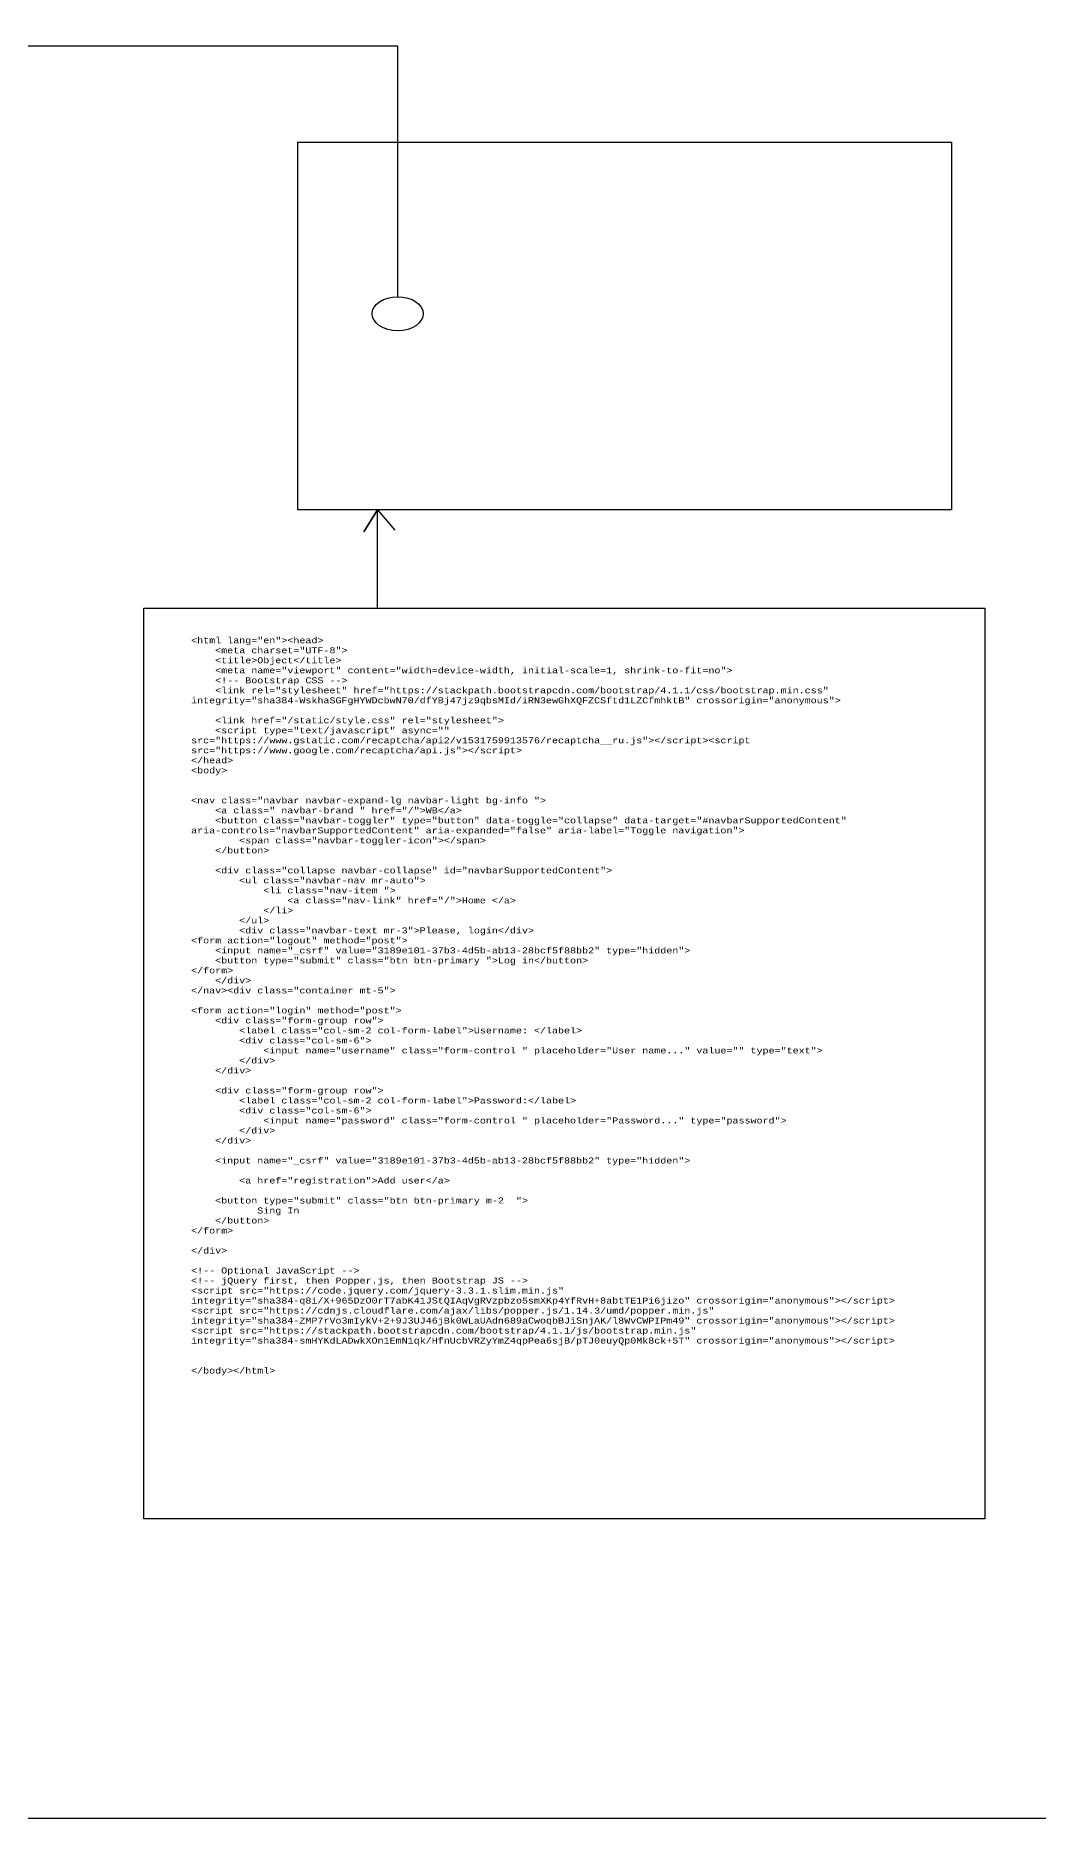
# Model space of a CAD drawing. Header units: millimetres. Extents: x 5035 to 6711, y 3860 to 4667.
# Drawn here: x 5652 to 5965, y 3914 to 4471 of the extents above; entities that cross this region are included whole.
import ezdxf

# ---------------------------------------------------------------- set-up
doc = ezdxf.new("R2010")
doc.units = ezdxf.units.MM
doc.styles.get("Standard").update_dxf_attribs({"font": 'arial.ttf'})
picture_1 = doc.add_image_def('image1.jpg', size_in_pixel=(1920, 1080))

msp = doc.modelspace()

# ---------------------------------------------------------------- linework, layer by layer
at = {"color": 1, "lineweight": 30}
for points in [[(5765.37, 4467.98), (5765.37, 4467.98), (5765.37, 4467.98), (5523.45, 4467.98), (5534.2, 4471.23), (5523.45, 4467.98), (5533.01, 4463.86)], [(5765.37, 4389.64), (5765.37, 4467.98), (5765.37, 4467.98)], [(5759.06, 4292.3), (5759.06, 4323.06), (5754.82, 4316.19), (5759.06, 4323.06), (5764.43, 4316.68)], [(6056.04, 3914.2), (5549.03, 3914.2), (5549.03, 3976.25), (5527.01, 3949.41), (5549.03, 3976.25), (5571.05, 3951.61)]]:
    msp.add_lwpolyline(points, dxfattribs=at)
at = {"color": 4, "lineweight": 30}
msp.add_lwpolyline([(5686.06, 4292.3), (5948.74, 4292.3), (5948.74, 4007.79), (5686.06, 4007.79)], close=True, dxfattribs=at)
at = {"color": 1, "lineweight": 30}
msp.add_ellipse((5765.37, 4384.34), major_axis=(-8.01, 0), ratio=0.661895, dxfattribs=at)

# ---------------------------------------------------------------- texts
at = {"insert": (5700.84, 4283.23), "char_height": 2.5, "attachment_point": 1}
msp.add_mtext_dynamic_manual_height_columns('{\\fCourier New|b0|i0|c204|p49;\\H0.75x;\\C23;\\c3307724;<html lang="en"><head>^J    <meta charset="UTF-8">^J    <title>Object</title>^J    <meta name="viewport" content="width=device-width, initial-scale=1, shrink-to-fit=no">^J    <!-- Bootstrap CSS -->^J    <link rel="stylesheet" href="https://stackpath.bootstrapcdn.com/bootstrap/4.1.1/css/bootstrap.min.css" integrity="sha384-WskhaSGFgHYWDcbwN70/dfYBj47jz9qbsMId/iRN3ewGhXQFZCSftd1LZCfmhktB" crossorigin="anonymous">^J^J    <link href="/static/style.css" rel="stylesheet">^J    <script type="text/javascript" async="" src="https://www.gstatic.com/recaptcha/api2/v1531759913576/recaptcha__ru.js"></script><script src="https://www.google.com/recaptcha/api.js"></script>^J</head>^J<body>^J^J^J<nav class="navbar navbar-expand-lg navbar-light bg-info ">^J    <a class=" navbar-brand " href="/">WB</a>^J    <button class="navbar-toggler" type="button" data-toggle="collapse" data-target="#navbarSupportedContent" aria-controls="navbarSupportedContent" aria-expanded="false" aria-label="Toggle navigation">^J        <span class="navbar-toggler-icon"></span>^J    </button>^J^J    <div class="collapse navbar-collapse" id="navbarSupportedContent">^J        <ul class="navbar-nav mr-auto">^J            <li class="nav-item ">^J                <a class="nav-link" href="/">Home </a>^J            </li>^J        </ul>^J        <div class="navbar-text mr-3">Please, login</div>^J<form action="logout" method="post">^J    <input name="_csrf" value="3189e101-37b3-4d5b-ab13-28bcf5f88bb2" type="hidden">^J    <button type="submit" class="btn btn-primary ">Log in</button>^J</form>^J    </div>^J</nav><div class="container mt-5">^J^J<form action="login" method="post">^J    <div class="form-group row">^J        <label class="col-sm-2 col-form-label">Username: </label>^J        <div class="col-sm-6">^J            <input name="username" class="form-control " placeholder="User name..." value="" type="text">^J        </div>^J    </div>^J^J    <div class="form-group row">^J        <label class="col-sm-2 col-form-label">Password:</label>^J        <div class="col-sm-6">^J            <input name="password" class="form-control " placeholder="Password..." type="password">^J        </div>^J    </div>^J^J    <input name="_csrf" value="3189e101-37b3-4d5b-ab13-28bcf5f88bb2" type="hidden">^J^J        <a href="registration">Add user</a>^J^J    <button type="submit" class="btn btn-primary m-2  ">^J           Sing In^J    </button>^J</form>^J^J</div>^J^J<!-- Optional JavaScript -->^J<!-- jQuery first, then Popper.js, then Bootstrap JS -->^J<script src="https://code.jquery.com/jquery-3.3.1.slim.min.js" integrity="sha384-q8i/X+965DzO0rT7abK41JStQIAqVgRVzpbzo5smXKp4YfRvH+8abtTE1Pi6jizo" crossorigin="anonymous"></script>^J<script src="https://cdnjs.cloudflare.com/ajax/libs/popper.js/1.14.3/umd/popper.min.js" integrity="sha384-ZMP7rVo3mIykV+2+9J3UJ46jBk0WLaUAdn689aCwoqbBJiSnjAK/l8WvCWPIPm49" crossorigin="anonymous"></script>^J<script src="https://stackpath.bootstrapcdn.com/bootstrap/4.1.1/js/bootstrap.min.js" integrity="sha384-smHYKdLADwkXOn1EmN1qk/HfnUcbVRZyYmZ4qpPea6sjB/pTJ0euyQp0Mk8ck+5T" crossorigin="anonymous"></script>^J^J^J</body></html>}', width=231.4471, gutter_width=12.5, heights=[0], dxfattribs=at)

# ---------------------------------------------------------------- pictures from other files: only their frames are drawn
image = msp.add_image(picture_1, insert=(5734.16, 4323.06), size_in_units=(204.2, 114.86))
image.dxf.flags = 7

doc.saveas('drawing.dxf')
